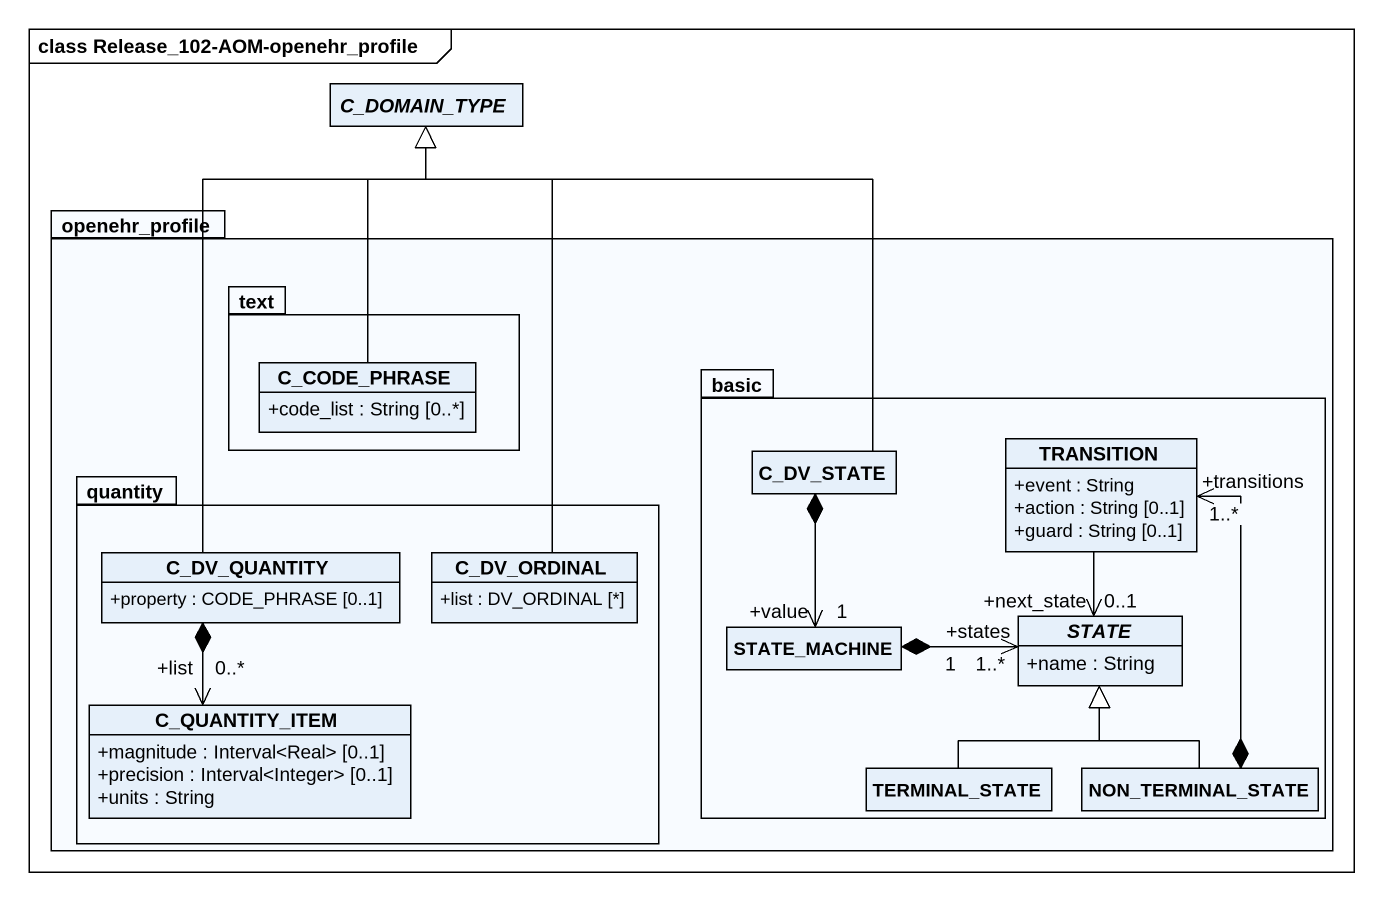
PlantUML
@startuml
mainframe class Release_102-AOM-openehr_profile
hide circle
hide empty members
skinparam classAttributeIconSize 0
abstract class C_DOMAIN_TYPE
package openehr_profile {
  package text {
    class C_CODE_PHRASE {
      +code_list : String [0..*]
    }
  }
  package basic {
    class TRANSITION {
      +event : String
      +action : String [0..1]
      +guard : String [0..1]
    }
    class C_DV_STATE
    class STATE_MACHINE
    abstract class "STATE" as STATE_ {
      +name : String
    }
    class TERMINAL_STATE
    class NON_TERMINAL_STATE
  }
  package quantity {
    class C_DV_QUANTITY {
      +property : CODE_PHRASE [0..1]
    }
    class C_DV_ORDINAL {
      +list : DV_ORDINAL [*]
    }
    class C_QUANTITY_ITEM {
      +magnitude : Interval<Real> [0..1]
      +precision : Interval<Integer> [0..1]
      +units : String
    }
  }
}
C_CODE_PHRASE -up-|> C_DOMAIN_TYPE
TRANSITION --> "+next_state\n0..1" STATE_
C_DV_STATE -up-|> C_DOMAIN_TYPE
C_DV_STATE *--> "+value\n1" STATE_MACHINE
C_DV_QUANTITY -up-|> C_DOMAIN_TYPE
C_DV_QUANTITY *--> "+list\n0..*" C_QUANTITY_ITEM
C_DV_ORDINAL -up-|> C_DOMAIN_TYPE
STATE_MACHINE "1" *-right-> "+states\n1..*" STATE_
TERMINAL_STATE -up-|> STATE_
NON_TERMINAL_STATE *-up-> "+transitions\n1..*" TRANSITION
NON_TERMINAL_STATE -up-|> STATE_
@enduml
